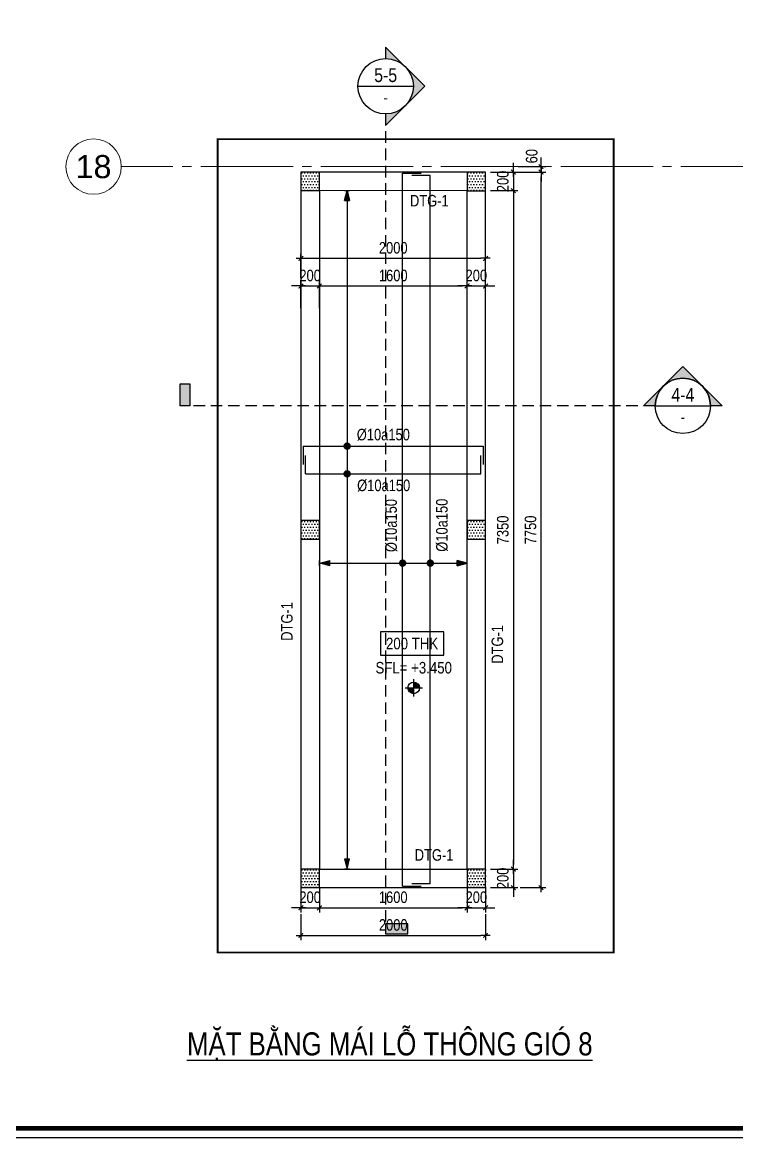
# Model space of a CAD drawing. Header units: millimetres. Extents: x -3582679 to -3542129, y 680309 to 797609.
# Drawn here: x -3573103 to -3565366, y 710009 to 722091 of the extents above; entities that cross this region are included whole.
import ezdxf
from ezdxf.enums import TextEntityAlignment as Align

# ---------------------------------------------------------------- set-up
doc = ezdxf.new("R2010")
doc.units = ezdxf.units.MM
doc.header["$LTSCALE"] = 100
doc.header["$MEASUREMENT"] = 0
for name, pattern in [('A14-Chi tiet Thong gio ham$0$HTT Center', [13, 10, -1, 1, -1]), ('BLOCK A - CHI TIET THANG 4$0$HIDDEN', [0.375, 0.25, -0.125]), ('BLOCK B - CHI TIET THANG 5$0$$0$HIDDEN', [0.375, 0.25, -0.125]), ('HIDDEN', [0.375, 0.25, -0.125])]:
    doc.linetypes.add(name, pattern=pattern)
doc.layers.get('0').update_dxf_attribs({"lineweight": 9})
for name, color, linetype, lineweight in [("'S_General_Hidden_1 Thin", 1, 'HIDDEN', 18), ('A14-Chi tiet Thong gio ham$0$Ky hieu Truc', 1, 'Continuous', 5), ('A14-Chi tiet Thong gio ham$0$Luoi Truc', 251, 'A14-Chi tiet Thong gio ham$0$HTT Center', 9)]:
    doc.layers.add(name, color=color, linetype=linetype, lineweight=lineweight)
for name, color, linetype in [('01PM. TEXT A', 3, 'Continuous'), ('02PM. TEXT B', 4, 'Continuous'), ('04PM. THIN', 7, 'Continuous'), ('05PM. FRAME', 4, 'Continuous'), ('07PM. WACO', 6, 'Continuous'), ('11PM. DIM', 2, 'Continuous'), ('13PM. HATCH', 8, 'Continuous'), ('S-Hatch', 8, 'Continuous')]:
    doc.layers.add(name, color=color, linetype=linetype)
doc.styles.add('[PMDC2013]STYLE', font='arial.ttf', dxfattribs={"width": 0.8})
doc.styles.add('A14-Chi tiet Thong gio ham$0$Arial_C', font='arial.ttf')
doc.styles.add('BLOCK A - CHI TIET THANG 1$0$VNI-HelveC', font='VHELVCN_0.TTF')
doc.styles.add('BLOCK B - CHI TIET THANG 5$0$$0$Title Block Bold', font='VHELVEB_0.TTF')
doc.styles.add('BLOCK B - CHI TIET THANG 5$0$VNI-HelveCB', font='VHELVCB_0.TTF')
doc.styles.add('ISOCP', font='Isocp.shx', dxfattribs={"bigfont": 'as_sym.shx'})
doc.styles.add('TB', font='arial.ttf', dxfattribs={"width": 0.8})
doc.styles.add('TTP-HelCon', font='VHELVCN_0.TTF')
doc.dimstyles.new('20', dxfattribs={"dimtxt": 250, "dimasz": 200, "dimexe": 250, "dimexo": 0, "dimgap": 100, "dimtad": 1, "dimdec": 0, "dimlfac": 0.2, "dimzin": 0, "dimdsep": 46, "dimtxsty": '[PMDC2013]STYLE', "dimblk": 'TICK', "dimcen": 0, "dimdle": 300, "dimclrd": 2, "dimclre": 2, "dimclrt": 4, "dimadec": 0, "dimazin": 0, "dimtfac": 0.004, "dimtdec": 0, "dimtix": 1, "dimtmove": 2, "dimatfit": 3, "dimldrblk": 'TICK', "dimfxl": 1, "dimtvp": 0.8, "dimtolj": 1, "dimtzin": 0, "dimarcsym": 0})

# ---------------------------------------------------------------- blocks, each defined once
blk = doc.blocks.new('CHG_XX_Khung ten')
blk.add_lwpolyline([(15, 579), (826, 579), (826, 15), (15, 15)], close=True)
at = {"color": 4, "linetype": 'Continuous', "const_width": 1}
blk.add_lwpolyline([(17, 577), (824, 577), (824, 17), (17, 17)], close=True, dxfattribs=at)
blk = doc.blocks.new('A14-Chi tiet Thong gio ham$0$HTT-Grid')
at = {"linetype": 'ByBlock', "lineweight": -2}
blk.add_line((0, 6), (0, 8.5), dxfattribs=at)
blk.add_circle((0, 0), 6, dxfattribs=at)
at = {"linetype": 'ByBlock', "lineweight": -2, "style": 'A14-Chi tiet Thong gio ham$0$Arial_C'}
blk.add_attdef('GRID', text='', height=5, dxfattribs=at).set_placement((0, 0), align=Align.MIDDLE)
blk = doc.blocks.new('TICK')
at = {"color": 0, "linetype": 'ByBlock'}
blk.add_line((1, 0), (-1, 0), dxfattribs=at)
at = {"color": 7, "linetype": 'ByBlock', "const_width": 0.25}
blk.add_lwpolyline([(-0.5, -0.5), (0.5, 0.5)], dxfattribs=at)
blk = doc.blocks.new('*D425')
at = {"layer": '11PM. DIM', "color": 2, "lineweight": -2, "ltscale": 0.3, "transparency": 16777216}
for p, q in [((-3568034, 720468), (-3567735, 720468)), ((-3567785, 720518), (-3567785, 720568)), ((-3567785, 720468), (-3567785, 720268)), ((-3568034, 720268), (-3567735, 720268)), ((-3567785, 720218), (-3567785, 720168))]:
    blk.add_line(p, q, dxfattribs=at)
at = {"layer": '11PM. DIM', "color": 2, "lineweight": -2, "ltscale": 0.3, "transparency": 16777216, "xscale": 50, "yscale": 50, "zscale": 50}
for p, rotation in [((-3567785, 720468), 270), ((-3567785, 720268), 90)]:
    blk.add_blockref('TICK', p, dxfattribs=dict(at, rotation=rotation))
at = {"layer": '11PM. DIM', "color": 4, "ltscale": 0.3, "transparency": 16777216, "insert": (-3567899, 720368), "char_height": 125, "attachment_point": 5, "rotation": 90, "style": '[PMDC2013]STYLE'}
blk.add_mtext('\\A1;200', dxfattribs=at)
blk = doc.blocks.new('*D426')
at = {"layer": '11PM. DIM', "color": 2, "lineweight": -2, "ltscale": 0.3, "transparency": 16777216}
for p, q in [((-3570086, 718994), (-3570086, 719285)), ((-3569886, 718994), (-3569886, 719285)), ((-3570136, 719235), (-3570186, 719235)), ((-3570086, 719235), (-3569886, 719235)), ((-3569836, 719235), (-3569786, 719235))]:
    blk.add_line(p, q, dxfattribs=at)
at = {"layer": '11PM. DIM', "color": 2, "lineweight": -2, "ltscale": 0.3, "transparency": 16777216, "xscale": 50, "yscale": 50, "zscale": 50}
blk.add_blockref('TICK', (-3570086, 719235), dxfattribs=at)
at = {"layer": '11PM. DIM', "color": 2, "lineweight": -2, "ltscale": 0.3, "transparency": 16777216, "xscale": 50, "yscale": 50, "zscale": 50, "rotation": 180}
blk.add_blockref('TICK', (-3569886, 719235), dxfattribs=at)
at = {"layer": '11PM. DIM', "color": 4, "ltscale": 0.3, "transparency": 16777216, "insert": (-3569986, 719348), "char_height": 125, "attachment_point": 5, "style": '[PMDC2013]STYLE'}
blk.add_mtext('\\A1;200', dxfattribs=at)
blk = doc.blocks.new('*D427')
at = {"layer": '11PM. DIM', "color": 2, "lineweight": -2, "ltscale": 0.3, "transparency": 16777216}
for p, q in [((-3570086, 712718), (-3570086, 712449)), ((-3569886, 712718), (-3569886, 712449)), ((-3570136, 712499), (-3570186, 712499)), ((-3570086, 712499), (-3569886, 712499)), ((-3569836, 712499), (-3569786, 712499))]:
    blk.add_line(p, q, dxfattribs=at)
at = {"layer": '11PM. DIM', "color": 2, "lineweight": -2, "ltscale": 0.3, "transparency": 16777216, "xscale": 50, "yscale": 50, "zscale": 50}
blk.add_blockref('TICK', (-3570086, 712499), dxfattribs=at)
at = {"layer": '11PM. DIM', "color": 2, "lineweight": -2, "ltscale": 0.3, "transparency": 16777216, "xscale": 50, "yscale": 50, "zscale": 50, "rotation": 180}
blk.add_blockref('TICK', (-3569886, 712499), dxfattribs=at)
at = {"layer": '11PM. DIM', "color": 4, "ltscale": 0.3, "transparency": 16777216, "insert": (-3569986, 712613), "char_height": 125, "attachment_point": 5, "style": '[PMDC2013]STYLE'}
blk.add_mtext('\\A1;200', dxfattribs=at)
blk = doc.blocks.new('*D428')
at = {"layer": '11PM. DIM', "color": 2, "lineweight": -2, "ltscale": 0.3, "transparency": 16777216}
for p, q in [((-3567485, 720578), (-3567485, 720628)), ((-3567734, 720528), (-3567435, 720528)), ((-3567734, 720468), (-3567435, 720468)), ((-3567485, 720468), (-3567485, 720528)), ((-3567485, 720418), (-3567485, 720368))]:
    blk.add_line(p, q, dxfattribs=at)
at = {"layer": '11PM. DIM', "color": 2, "lineweight": -2, "ltscale": 0.3, "transparency": 16777216, "xscale": 50, "yscale": 50, "zscale": 50}
for p, rotation in [((-3567485, 720528), 270), ((-3567485, 720468), 90)]:
    blk.add_blockref('TICK', p, dxfattribs=dict(at, rotation=rotation))
at = {"layer": '11PM. DIM', "color": 4, "ltscale": 0.3, "transparency": 16777216, "insert": (-3567586, 720641), "char_height": 125, "attachment_point": 5, "rotation": 90, "style": '[PMDC2013]STYLE'}
blk.add_mtext('\\A1;60', dxfattribs=at)
blk = doc.blocks.new('*D416')
at = {"layer": '11PM. DIM', "color": 2, "lineweight": -2, "ltscale": 0.3, "transparency": 16777216}
for p, q in [((-3569886, 718994), (-3569886, 719285)), ((-3568286, 718994), (-3568286, 719285)), ((-3569836, 719235), (-3568336, 719235))]:
    blk.add_line(p, q, dxfattribs=at)
at = {"layer": '11PM. DIM', "color": 2, "lineweight": -2, "ltscale": 0.3, "transparency": 16777216, "xscale": 50, "yscale": 50, "zscale": 50, "rotation": 180}
blk.add_blockref('TICK', (-3569886, 719235), dxfattribs=at)
at = {"layer": '11PM. DIM', "color": 2, "lineweight": -2, "ltscale": 0.3, "transparency": 16777216, "xscale": 50, "yscale": 50, "zscale": 50}
blk.add_blockref('TICK', (-3568286, 719235), dxfattribs=at)
at = {"layer": '11PM. DIM', "color": 4, "ltscale": 0.3, "transparency": 16777216, "insert": (-3569086, 719348), "char_height": 125, "attachment_point": 5, "style": '[PMDC2013]STYLE'}
blk.add_mtext('\\A1;1600', dxfattribs=at)
blk = doc.blocks.new('*D417')
at = {"layer": '11PM. DIM', "color": 2, "lineweight": -2, "ltscale": 0.3, "transparency": 16777216}
for p, q in [((-3568286, 718994), (-3568286, 719285)), ((-3568086, 718994), (-3568086, 719285)), ((-3568336, 719235), (-3568386, 719235)), ((-3568286, 719235), (-3568086, 719235)), ((-3568036, 719235), (-3567986, 719235))]:
    blk.add_line(p, q, dxfattribs=at)
at = {"layer": '11PM. DIM', "color": 2, "lineweight": -2, "ltscale": 0.3, "transparency": 16777216, "xscale": 50, "yscale": 50, "zscale": 50}
blk.add_blockref('TICK', (-3568286, 719235), dxfattribs=at)
at = {"layer": '11PM. DIM', "color": 2, "lineweight": -2, "ltscale": 0.3, "transparency": 16777216, "xscale": 50, "yscale": 50, "zscale": 50, "rotation": 180}
blk.add_blockref('TICK', (-3568086, 719235), dxfattribs=at)
at = {"layer": '11PM. DIM', "color": 4, "ltscale": 0.3, "transparency": 16777216, "insert": (-3568186, 719348), "char_height": 125, "attachment_point": 5, "style": '[PMDC2013]STYLE'}
blk.add_mtext('\\A1;200', dxfattribs=at)
blk = doc.blocks.new('*D418')
at = {"layer": '11PM. DIM', "color": 2, "lineweight": -2, "ltscale": 0.3, "transparency": 16777216}
for p, q in [((-3570086, 719327), (-3570086, 719585)), ((-3570036, 719535), (-3568136, 719535)), ((-3568086, 719327), (-3568086, 719585))]:
    blk.add_line(p, q, dxfattribs=at)
at = {"layer": '11PM. DIM', "color": 2, "lineweight": -2, "ltscale": 0.3, "transparency": 16777216, "xscale": 50, "yscale": 50, "zscale": 50, "rotation": 180}
blk.add_blockref('TICK', (-3570086, 719535), dxfattribs=at)
at = {"layer": '11PM. DIM', "color": 2, "lineweight": -2, "ltscale": 0.3, "transparency": 16777216, "xscale": 50, "yscale": 50, "zscale": 50}
blk.add_blockref('TICK', (-3568086, 719535), dxfattribs=at)
at = {"layer": '11PM. DIM', "color": 4, "ltscale": 0.3, "transparency": 16777216, "insert": (-3569086, 719648), "char_height": 125, "attachment_point": 5, "style": '[PMDC2013]STYLE'}
blk.add_mtext('\\A1;2000', dxfattribs=at)
blk = doc.blocks.new('*D419')
at = {"layer": '11PM. DIM', "color": 2, "lineweight": -2, "ltscale": 0.3, "transparency": 16777216}
for p, q in [((-3568034, 720268), (-3567735, 720268)), ((-3567785, 720218), (-3567785, 712968)), ((-3568034, 712918), (-3567735, 712918))]:
    blk.add_line(p, q, dxfattribs=at)
at = {"layer": '11PM. DIM', "color": 2, "lineweight": -2, "ltscale": 0.3, "transparency": 16777216, "xscale": 50, "yscale": 50, "zscale": 50}
for p, rotation in [((-3567785, 720268), 90), ((-3567785, 712918), 270)]:
    blk.add_blockref('TICK', p, dxfattribs=dict(at, rotation=rotation))
at = {"layer": '11PM. DIM', "color": 4, "ltscale": 0.3, "transparency": 16777216, "insert": (-3567899, 716593), "char_height": 125, "attachment_point": 5, "rotation": 90, "style": '[PMDC2013]STYLE'}
blk.add_mtext('\\A1;7350', dxfattribs=at)
blk = doc.blocks.new('*D420')
at = {"layer": '11PM. DIM', "color": 2, "lineweight": -2, "ltscale": 0.3, "transparency": 16777216}
for p, q in [((-3567785, 712968), (-3567785, 713018)), ((-3568034, 712918), (-3567735, 712918)), ((-3567785, 712918), (-3567785, 712718)), ((-3568034, 712718), (-3567735, 712718)), ((-3567785, 712668), (-3567785, 712618))]:
    blk.add_line(p, q, dxfattribs=at)
at = {"layer": '11PM. DIM', "color": 2, "lineweight": -2, "ltscale": 0.3, "transparency": 16777216, "xscale": 50, "yscale": 50, "zscale": 50}
for p, rotation in [((-3567785, 712918), 270), ((-3567785, 712718), 90)]:
    blk.add_blockref('TICK', p, dxfattribs=dict(at, rotation=rotation))
at = {"layer": '11PM. DIM', "color": 4, "ltscale": 0.3, "transparency": 16777216, "insert": (-3567899, 712818), "char_height": 125, "attachment_point": 5, "rotation": 90, "style": '[PMDC2013]STYLE'}
blk.add_mtext('\\A1;200', dxfattribs=at)
blk = doc.blocks.new('*D421')
at = {"layer": '11PM. DIM', "color": 2, "lineweight": -2, "ltscale": 0.3, "transparency": 16777216}
for p, q in [((-3567713, 720468), (-3567435, 720468)), ((-3567485, 712768), (-3567485, 720418)), ((-3567713, 712718), (-3567435, 712718))]:
    blk.add_line(p, q, dxfattribs=at)
at = {"layer": '11PM. DIM', "color": 2, "lineweight": -2, "ltscale": 0.3, "transparency": 16777216, "xscale": 50, "yscale": 50, "zscale": 50}
for p, rotation in [((-3567485, 720468), 90), ((-3567485, 712718), 270)]:
    blk.add_blockref('TICK', p, dxfattribs=dict(at, rotation=rotation))
at = {"layer": '11PM. DIM', "color": 4, "ltscale": 0.3, "transparency": 16777216, "insert": (-3567599, 716593), "char_height": 125, "attachment_point": 5, "rotation": 90, "style": '[PMDC2013]STYLE'}
blk.add_mtext('\\A1;7750', dxfattribs=at)
blk = doc.blocks.new('*D422')
at = {"layer": '11PM. DIM', "color": 2, "lineweight": -2, "ltscale": 0.3, "transparency": 16777216}
for p, q in [((-3569886, 712718), (-3569886, 712449)), ((-3568286, 712718), (-3568286, 712449)), ((-3569836, 712499), (-3568336, 712499))]:
    blk.add_line(p, q, dxfattribs=at)
at = {"layer": '11PM. DIM', "color": 2, "lineweight": -2, "ltscale": 0.3, "transparency": 16777216, "xscale": 50, "yscale": 50, "zscale": 50, "rotation": 180}
blk.add_blockref('TICK', (-3569886, 712499), dxfattribs=at)
at = {"layer": '11PM. DIM', "color": 2, "lineweight": -2, "ltscale": 0.3, "transparency": 16777216, "xscale": 50, "yscale": 50, "zscale": 50}
blk.add_blockref('TICK', (-3568286, 712499), dxfattribs=at)
at = {"layer": '11PM. DIM', "color": 4, "ltscale": 0.3, "transparency": 16777216, "insert": (-3569086, 712613), "char_height": 125, "attachment_point": 5, "style": '[PMDC2013]STYLE'}
blk.add_mtext('\\A1;1600', dxfattribs=at)
blk = doc.blocks.new('*D423')
at = {"layer": '11PM. DIM', "color": 2, "lineweight": -2, "ltscale": 0.3, "transparency": 16777216}
for p, q in [((-3568286, 712718), (-3568286, 712449)), ((-3568086, 712718), (-3568086, 712449)), ((-3568336, 712499), (-3568386, 712499)), ((-3568286, 712499), (-3568086, 712499)), ((-3568036, 712499), (-3567986, 712499))]:
    blk.add_line(p, q, dxfattribs=at)
at = {"layer": '11PM. DIM', "color": 2, "lineweight": -2, "ltscale": 0.3, "transparency": 16777216, "xscale": 50, "yscale": 50, "zscale": 50}
blk.add_blockref('TICK', (-3568286, 712499), dxfattribs=at)
at = {"layer": '11PM. DIM', "color": 2, "lineweight": -2, "ltscale": 0.3, "transparency": 16777216, "xscale": 50, "yscale": 50, "zscale": 50, "rotation": 180}
blk.add_blockref('TICK', (-3568086, 712499), dxfattribs=at)
at = {"layer": '11PM. DIM', "color": 4, "ltscale": 0.3, "transparency": 16777216, "insert": (-3568186, 712613), "char_height": 125, "attachment_point": 5, "style": '[PMDC2013]STYLE'}
blk.add_mtext('\\A1;200', dxfattribs=at)
blk = doc.blocks.new('*D424')
at = {"layer": '11PM. DIM', "color": 2, "lineweight": -2, "ltscale": 0.3, "transparency": 16777216}
for p, q in [((-3570086, 712429), (-3570086, 712149)), ((-3568086, 712429), (-3568086, 712149)), ((-3570036, 712199), (-3568136, 712199))]:
    blk.add_line(p, q, dxfattribs=at)
at = {"layer": '11PM. DIM', "color": 2, "lineweight": -2, "ltscale": 0.3, "transparency": 16777216, "xscale": 50, "yscale": 50, "zscale": 50, "rotation": 180}
blk.add_blockref('TICK', (-3570086, 712199), dxfattribs=at)
at = {"layer": '11PM. DIM', "color": 2, "lineweight": -2, "ltscale": 0.3, "transparency": 16777216, "xscale": 50, "yscale": 50, "zscale": 50}
blk.add_blockref('TICK', (-3568086, 712199), dxfattribs=at)
at = {"layer": '11PM. DIM', "color": 4, "ltscale": 0.3, "transparency": 16777216, "insert": (-3569086, 712313), "char_height": 125, "attachment_point": 5, "style": '[PMDC2013]STYLE'}
blk.add_mtext('\\A1;2000', dxfattribs=at)
blk = doc.blocks.new('*U433')
at = {"layer": 'S-Hatch'}
h = blk.add_hatch(color=256, dxfattribs=at)
h.dxf.hatch_style = 1
h.paths.add_polyline_path([(-55, 5920), (55, 5920), (0, 6140)])
h = blk.add_hatch(color=256, dxfattribs=at)
h.dxf.hatch_style = 1
h.paths.add_polyline_path([(0, -8560), (55, -8340), (-55, -8340)])
at = {"linetype": 'ByBlock'}
for p, q in [((-900, 0), (-900, 400)), ((2900, 0), (2900, 400)), ((-900, 0), (2900, 0))]:
    blk.add_line(p, q, dxfattribs=at)
at = {"layer": 'S-Hatch'}
for p, q in [((-55, 6140), (55, 6140)), ((-55, 5920), (0, 6140)), ((0, 6140), (55, 5920)), ((-55, 5920), (55, 5920)), ((0, 5920), (0, -8340)), ((-55, -8340), (55, -8340)), ((-55, -8340), (0, -8560)), ((0, -8560), (55, -8340)), ((-55, -8560), (55, -8560))]:
    blk.add_line(p, q, dxfattribs=at)
at = {"layer": 'S-Hatch', "const_width": 80, "flags": 128}
blk.add_lwpolyline([(-40, 0, -1), (40, 0, -1)], format="xyb", close=True, dxfattribs=at)
at = {"layer": '02PM. TEXT B', "linetype": 'ByBlock', "style": 'TB', "width": 0.8, "flags": 8}
blk.add_attdef('1', text='', height=250, dxfattribs=at).set_placement((218, -250), align=Align.MIDDLE_LEFT)
blk = doc.blocks.new('*U432')
at = {"layer": 'S-Hatch'}
h = blk.add_hatch(color=256, dxfattribs=at)
h.dxf.hatch_style = 1
h.paths.add_polyline_path([(-55, 5320), (55, 5320), (0, 5540)])
h = blk.add_hatch(color=256, dxfattribs=at)
h.dxf.hatch_style = 1
h.paths.add_polyline_path([(0, -9160), (55, -8940), (-55, -8940)])
at = {"linetype": 'ByBlock'}
for p, q in [((-950, 0), (2950, 0)), ((-950, 0), (-950, -400)), ((2950, 0), (2950, -400))]:
    blk.add_line(p, q, dxfattribs=at)
at = {"layer": 'S-Hatch'}
for p, q in [((-55, 5540), (55, 5540)), ((-55, 5320), (0, 5540)), ((-55, 5320), (55, 5320)), ((0, 5540), (55, 5320)), ((0, 5320), (0, -8940)), ((-55, -8940), (55, -8940)), ((-55, -8940), (0, -9160)), ((0, -9160), (55, -8940)), ((-55, -9160), (55, -9160))]:
    blk.add_line(p, q, dxfattribs=at)
at = {"layer": 'S-Hatch', "const_width": 80, "flags": 128}
blk.add_lwpolyline([(-40, 0, 1), (40, 0, 1)], format="xyb", close=True, dxfattribs=at)
at = {"layer": '02PM. TEXT B', "linetype": 'ByBlock', "style": 'TB', "width": 0.8, "flags": 8}
blk.add_attdef('1', text='', height=250, dxfattribs=at).set_placement((210, 250), align=Align.MIDDLE_LEFT)
blk = doc.blocks.new('*U431')
at = {"layer": 'S-Hatch'}
h = blk.add_hatch(color=256, dxfattribs=at)
h.dxf.hatch_style = 1
h.paths.add_polyline_path([(-55, 2180), (55, 2180), (0, 2400)])
h = blk.add_hatch(color=256, dxfattribs=at)
h.dxf.hatch_style = 1
h.paths.add_polyline_path([(0, -800), (55, -580), (-55, -580)])
at = {"linetype": 'ByBlock'}
for p, q in [((-6950, 0), (-6950, 400)), ((8400, 0), (8400, 400)), ((-6950, 0), (8400, 0))]:
    blk.add_line(p, q, dxfattribs=at)
at = {"layer": 'S-Hatch'}
for p, q in [((-55, 2400), (55, 2400)), ((-55, 2180), (0, 2400)), ((-55, 2180), (55, 2180)), ((0, 2400), (55, 2180)), ((0, 2180), (0, -580)), ((-55, -580), (55, -580)), ((-55, -580), (0, -800)), ((0, -800), (55, -580)), ((-55, -800), (55, -800))]:
    blk.add_line(p, q, dxfattribs=at)
at = {"layer": 'S-Hatch', "const_width": 80, "flags": 128}
blk.add_lwpolyline([(-40, 0, -1), (40, 0, -1)], format="xyb", close=True, dxfattribs=at)
at = {"layer": '02PM. TEXT B', "linetype": 'ByBlock', "style": 'TB', "width": 0.8, "flags": 8}
blk.add_attdef('1', text='', height=250, dxfattribs=at).set_placement((248, -250), align=Align.MIDDLE_LEFT)
blk = doc.blocks.new('*U430')
at = {"layer": 'S-Hatch'}
h = blk.add_hatch(color=256, dxfattribs=at)
h.dxf.hatch_style = 1
h.paths.add_polyline_path([(-55, 1580), (55, 1580), (0, 1800)])
h = blk.add_hatch(color=256, dxfattribs=at)
h.dxf.hatch_style = 1
h.paths.add_polyline_path([(0, -1400), (55, -1180), (-55, -1180)])
at = {"linetype": 'ByBlock'}
for p, q in [((-7000, 0), (8450, 0)), ((-7000, 0), (-7000, -400)), ((8450, 0), (8450, -400))]:
    blk.add_line(p, q, dxfattribs=at)
at = {"layer": 'S-Hatch'}
for p, q in [((-55, 1800), (55, 1800)), ((-55, 1580), (0, 1800)), ((0, 1800), (55, 1580)), ((-55, 1580), (55, 1580)), ((0, 1580), (0, -1180)), ((-55, -1180), (55, -1180)), ((-55, -1180), (0, -1400)), ((0, -1400), (55, -1180)), ((-55, -1400), (55, -1400))]:
    blk.add_line(p, q, dxfattribs=at)
at = {"layer": 'S-Hatch', "const_width": 80, "flags": 128}
blk.add_lwpolyline([(-40, 0, 1), (40, 0, 1)], format="xyb", close=True, dxfattribs=at)
at = {"layer": '02PM. TEXT B', "linetype": 'ByBlock', "style": 'TB', "width": 0.8, "flags": 8}
blk.add_attdef('1', text='', height=250, dxfattribs=at).set_placement((240, 250), align=Align.MIDDLE_LEFT)
blk = doc.blocks.new('*U429')
h = blk.add_hatch(color=256)
edge = h.paths.add_edge_path()
edge.add_line((0, -600), (0, -849))
edge.add_line((0, -849), (849, 0))
edge.add_line((849, 0), (0, 849))
edge.add_line((0, 849), (0, 600))
edge.add_arc((0, 0), 600, -90, 90, ccw=False)
blk.add_hatch(color=256).paths.add_polyline_path([(480, -18362), (480, -18148), (0, -18148), (0, -18362)])
blk.add_line((-600, 0), (600, 0))
at = {"linetype": 'BLOCK B - CHI TIET THANG 5$0$$0$HIDDEN', "ltscale": 10}
blk.add_line((0, -600), (0, -18362), dxfattribs=at)
blk.add_lwpolyline([(0, -600), (0, -849), (849, 0), (0, 849), (0, 600, -1)], format="xyb", close=True)
blk.add_lwpolyline([(480, -18362), (480, -18148), (0, -18148), (0, -18362)], close=True)
blk.add_circle((0, 0), 600)
at = {"style": 'BLOCK B - CHI TIET THANG 5$0$$0$Title Block Bold', "flags": 8}
blk.add_attdef('VIEWNUMBER', text='', height=300, dxfattribs=at).set_placement((0, 0), align=Align.BOTTOM_CENTER)
blk.add_attdef('DRAWINGREFERENCE', text='', height=250, dxfattribs=at).set_placement((0, -120), align=Align.TOP_CENTER)
blk = doc.blocks.new('*U367')
h = blk.add_hatch(color=256)
edge = h.paths.add_edge_path()
edge.add_line((-600, 0), (-849, 0))
edge.add_line((-849, 0), (0, 849))
edge.add_line((0, 849), (849, 0))
edge.add_line((849, 0), (600, 0))
edge.add_arc((0, 0), 600, 360, 540)
blk.add_hatch(color=256).paths.add_polyline_path([(-10891, 480), (-10676, 480), (-10676, 0), (-10891, 0)])
at = {"linetype": 'BLOCK B - CHI TIET THANG 5$0$$0$HIDDEN', "ltscale": 10}
blk.add_line((-600, 0), (-10891, 0), dxfattribs=at)
blk.add_line((-600, 0), (600, 0))
blk.add_lwpolyline([(-600, 0), (-849, 0), (0, 849), (849, 0), (600, 0, 1)], format="xyb", close=True)
blk.add_lwpolyline([(-10891, 480), (-10676, 480), (-10676, 0), (-10891, 0)], close=True)
blk.add_circle((0, 0), 600)
at = {"style": 'BLOCK B - CHI TIET THANG 5$0$$0$Title Block Bold', "flags": 8}
blk.add_attdef('VIEWNUMBER', text='', height=300, dxfattribs=at).set_placement((0, 0), align=Align.BOTTOM_CENTER)
blk.add_attdef('DRAWINGREFERENCE', text='', height=250, dxfattribs=at).set_placement((0, -120), align=Align.TOP_CENTER)
blk = doc.blocks.new('BLOCK A - CHI TIET THANG 1$0$13123123213')
at = {"linetype": 'ByBlock'}
h = blk.add_hatch(color=0, dxfattribs=at)
h.paths.add_polyline_path([(0, 1), (0, 0), (1, 0, 0.414214)])
h.paths.add_polyline_path([(0, 0), (-1, 0, 0.414214), (0, -1)])
at = {"color": 0, "linetype": 'ByBlock'}
for p, q in [((-1.5, 0), (1.5, 0)), ((0, -1.5), (0, 1.5))]:
    blk.add_line(p, q, dxfattribs=at)
blk.add_circle((0, 0), 1, dxfattribs=at)
at = {"color": 0, "linetype": 'ByBlock', "lineweight": -2, "style": 'BLOCK A - CHI TIET THANG 1$0$VNI-HelveC'}
for tag, p in [('TEXT1', (0, 10.5)), ('TEXT2', (0, 7)), ('TEXT3', (0, 3.5))]:
    blk.add_attdef(tag, text='', height=2, dxfattribs=at).set_placement(p, align=Align.MIDDLE_CENTER)
blk = doc.blocks.new('SLABTAG')
blk.add_lwpolyline([(5.76, 2.12), (-5.68, 2.12), (-5.68, -2.12), (5.76, -2.12)], close=True)
at = {"style": 'ISOCP'}
blk.add_attdef('SLABTTHK', text='', height=3, dxfattribs=at).set_placement((0, 0), align=Align.MIDDLE)

msp = doc.modelspace()

# ---------------------------------------------------------------- block references
at = {"layer": '04PM. THIN', "xscale": 50, "yscale": 50, "zscale": 50}
msp.add_blockref('CHG_XX_Khung ten', (-3583429.2, 709259.1), dxfattribs=at)

# ---------------------------------------------------------------- next in the draw order: hatches: boundary and pattern name
at = {"layer": '13PM. HATCH'}
h = msp.add_hatch(dxfattribs=at)
h.set_pattern_fill('DOTS', color=256, scale=500, style=0)
h.set_pattern_definition([(0, (-57950.75, -58040.407), (15.625, 31.25), [0, -31.25])])
h.paths.add_polyline_path([(-3570085.8, 720267.9), (-3569885.8, 720267.9), (-3569885.8, 720467.9), (-3570085.8, 720467.9)])
h = msp.add_hatch(dxfattribs=at)
h.set_pattern_fill('DOTS', color=256, scale=500, style=0)
h.set_pattern_definition([(0, (-56150.75, -58040.756), (15.625, 31.25), [0, -31.25])])
h.paths.add_polyline_path([(-3568285.8, 720267.5), (-3568085.8, 720267.5), (-3568085.8, 720467.5), (-3568285.8, 720467.5)])
h = msp.add_hatch(dxfattribs=at)
h.set_pattern_fill('DOTS', color=256, scale=500, style=0)
h.set_pattern_definition([(0, (-57950.75, -61814.497), (15.625, 31.25), [0, -31.25])])
h.paths.add_polyline_path([(-3570085.8, 716493.8), (-3569885.8, 716493.8), (-3569885.8, 716693.8), (-3570085.8, 716693.8)])
h = msp.add_hatch(dxfattribs=at)
h.set_pattern_fill('DOTS', color=256, scale=500, style=0)
h.set_pattern_definition([(0, (-56150.75, -61814.846), (15.625, 31.25), [0, -31.25])])
h.paths.add_polyline_path([(-3568285.8, 716493.4), (-3568085.8, 716493.4), (-3568085.8, 716693.4), (-3568285.8, 716693.4)])
h = msp.add_hatch(dxfattribs=at)
h.set_pattern_fill('DOTS', color=256, scale=500, style=0)
h.set_pattern_definition([(0, (-57950.75, -65590.407), (15.625, 31.25), [0, -31.25])])
h.paths.add_polyline_path([(-3570085.8, 712717.9), (-3569885.8, 712717.9), (-3569885.8, 712917.9), (-3570085.8, 712917.9)])
h = msp.add_hatch(dxfattribs=at)
h.set_pattern_fill('DOTS', color=256, scale=500, style=0)
h.set_pattern_definition([(0, (-56150.75, -65590.756), (15.625, 31.25), [0, -31.25])])
h.paths.add_polyline_path([(-3568285.8, 712717.5), (-3568085.8, 712717.5), (-3568085.8, 712917.5), (-3568285.8, 712917.5)])

# ---------------------------------------------------------------- next in the draw order: linework, layer by layer
at = {"layer": "'S_General_Hidden_1 Thin", "ltscale": 7}
for p, q in [((-3568285.8, 720278.3), (-3568285.8, 718648.3)), ((-3568285.8, 718398.3), (-3568285.8, 715647.6)), ((-3568285.8, 715397.6), (-3568285.8, 713018.3))]:
    msp.add_line(p, q, dxfattribs=at)
at = {"linetype": 'BLOCK A - CHI TIET THANG 4$0$HIDDEN', "ltscale": 10, "const_width": 20}
msp.add_lwpolyline([(-3570988.3, 720825.8), (-3566698.9, 720825.8), (-3566698.9, 712015.9), (-3570988.3, 712015.9)], close=True, dxfattribs=at)
at = {"layer": '05PM. FRAME'}
for points in [[(-3568085.8, 720467.5), (-3570085.8, 720467.9), (-3570085.8, 712717.9), (-3568085.8, 712717.9)], [(-3568285.8, 720267.6), (-3569885.8, 720267.8), (-3569885.8, 712917.9), (-3568285.8, 712917.9)]]:
    msp.add_lwpolyline(points, close=True, dxfattribs=at)
at = {"layer": '07PM. WACO'}
for points in [[(-3570085.8, 720267.9), (-3569885.8, 720267.9), (-3569885.8, 720467.9), (-3570085.8, 720467.9)], [(-3568285.8, 720267.5), (-3568085.8, 720267.5), (-3568085.8, 720467.5), (-3568285.8, 720467.5)], [(-3570085.8, 716493.8), (-3569885.8, 716493.8), (-3569885.8, 716693.8), (-3570085.8, 716693.8)], [(-3568285.8, 716493.4), (-3568085.8, 716493.4), (-3568085.8, 716693.4), (-3568285.8, 716693.4)], [(-3570085.8, 712717.9), (-3569885.8, 712717.9), (-3569885.8, 712917.9), (-3570085.8, 712917.9)], [(-3568285.8, 712717.5), (-3568085.8, 712717.5), (-3568085.8, 712917.5), (-3568285.8, 712917.5)]]:
    msp.add_lwpolyline(points, close=True, dxfattribs=at)
at = {"layer": 'A14-Chi tiet Thong gio ham$0$Luoi Truc'}
msp.add_lwpolyline([(-3563671.3, 720528.3), (-3571906.3, 720528.3)], dxfattribs=at)

# ---------------------------------------------------------------- next in the draw order: block references
at = {"layer": '02PM. TEXT B'}
ref = msp.add_blockref('SLABTAG', (-3568881.9, 715362.2), dxfattribs=dict(at, xscale=60, yscale=60, zscale=60))
ref.add_attrib('SLABTTHK', '200 THK', dxfattribs={"layer": '0', "height": 125, "style": 'TTP-HelCon'}).set_placement((-3568881.9, 715362.2), align=Align.MIDDLE)
ref = msp.add_blockref('BLOCK A - CHI TIET THANG 1$0$13123123213', (-3568864.2, 714881.3), dxfattribs=dict(at, xscale=62.5, yscale=62.5, zscale=62.5))
ref.add_attrib('TEXT3', 'SFL= +3.450', dxfattribs={"layer": '0', "color": 0, "linetype": 'ByBlock', "lineweight": -2, "height": 125, "style": 'BLOCK A - CHI TIET THANG 1$0$VNI-HelveC'}).set_placement((-3568864.2, 715100), align=Align.MIDDLE_CENTER)
at = {"layer": '07PM. WACO'}
ref = msp.add_blockref('*U429', (-3569168, 721399.2), dxfattribs=dict(at, xscale=0.5, yscale=0.5, zscale=0.5))
ref.add_attrib('VIEWNUMBER', '5-5', dxfattribs={"layer": '0', "height": 150, "style": 'BLOCK B - CHI TIET THANG 5$0$VNI-HelveCB'}).set_placement((-3569168, 721399.2), align=Align.BOTTOM_CENTER)
ref.add_attrib('DRAWINGREFERENCE', '-', dxfattribs={"layer": '0', "height": 125, "style": 'BLOCK B - CHI TIET THANG 5$0$VNI-HelveCB'}).set_placement((-3569168, 721339.2), align=Align.TOP_CENTER)
at = {"layer": '07PM. WACO', "linetype": 'ByBlock'}
ref = msp.add_blockref('*U430', (-3568984.4, 716232.8), dxfattribs=dict(at, xscale=0.5, yscale=0.5, zscale=0.5, rotation=90))
ref.add_attrib('1', '%%c10a150', dxfattribs={"layer": '02PM. TEXT B', "linetype": 'ByBlock', "height": 125, "rotation": 90, "style": 'TB', "width": 0.8}).set_placement((-3569109.4, 716352.7), align=Align.MIDDLE_LEFT)
ref = msp.add_blockref('*U431', (-3568684.4, 716232.8), dxfattribs=dict(at, xscale=0.5, yscale=0.5, zscale=0.5, rotation=90))
ref.add_attrib('1', '%%c10a150', dxfattribs={"layer": '02PM. TEXT B', "linetype": 'ByBlock', "height": 125, "rotation": 90, "style": 'TB', "width": 0.8}).set_placement((-3568559.4, 716356.6), align=Align.MIDDLE_LEFT)
ref = msp.add_blockref('*U432', (-3569585.8, 717500.3), dxfattribs=dict(at, xscale=0.5, yscale=0.5, zscale=0.5))
ref.add_attrib('1', '%%c10a150', dxfattribs={"layer": '02PM. TEXT B', "linetype": 'ByBlock', "height": 125, "style": 'TB', "width": 0.8}).set_placement((-3569480.7, 717625.3), align=Align.MIDDLE_LEFT)
ref = msp.add_blockref('*U433', (-3569585.8, 717200.3), dxfattribs=dict(at, xscale=0.5, yscale=0.5, zscale=0.5))
ref.add_attrib('1', '%%c10a150', dxfattribs={"layer": '02PM. TEXT B', "linetype": 'ByBlock', "height": 125, "style": 'TB', "width": 0.8}).set_placement((-3569476.8, 717075.3), align=Align.MIDDLE_LEFT)
at = {"layer": '07PM. WACO'}
ref = msp.add_blockref('*U367', (-3565949.4, 717936.7), dxfattribs=dict(at, xscale=0.5, yscale=0.5, zscale=0.5))
ref.add_attrib('VIEWNUMBER', '4-4', dxfattribs={"layer": '0', "height": 150, "style": 'BLOCK B - CHI TIET THANG 5$0$VNI-HelveCB'}).set_placement((-3565949.4, 717936.7), align=Align.BOTTOM_CENTER)
ref.add_attrib('DRAWINGREFERENCE', '-', dxfattribs={"layer": '0', "height": 125, "style": 'BLOCK B - CHI TIET THANG 5$0$VNI-HelveCB'}).set_placement((-3565949.4, 717876.7), align=Align.TOP_CENTER)
at = {"layer": 'A14-Chi tiet Thong gio ham$0$Ky hieu Truc'}
ref = msp.add_blockref('A14-Chi tiet Thong gio ham$0$HTT-Grid', (-3572331.3, 720528.3), dxfattribs=dict(at, xscale=50, yscale=50, zscale=50, rotation=270))
ref.add_attrib('GRID', '18', dxfattribs={"layer": '0', "color": 0, "linetype": 'ByBlock', "lineweight": -2, "height": 250, "style": 'A14-Chi tiet Thong gio ham$0$Arial_C'}).set_placement((-3572331.3, 720528.3), align=Align.MIDDLE)

# ---------------------------------------------------------------- next in the draw order: texts
at = {"layer": '01PM. TEXT A', "style": '[PMDC2013]STYLE', "width": 0.8}
for p in [(-3568904.7, 720096.5, 0), (-3568853.3, 713009.6, 0)]:
    msp.add_text('DTG-1', height=125, dxfattribs=at).set_placement(p)
for p in [(-3570175.8, 715391.9), (-3567896, 715143.2)]:
    msp.add_text('DTG-1', height=125, rotation=90, dxfattribs=at).set_placement(p)
msp.add_text('%%UMẶT BẰNG MÁI LỖ THÔNG GIÓ 8', height=250, dxfattribs=at).set_placement((-3569123.3, 710900.3), align=Align.CENTER)

# ---------------------------------------------------------------- next in the draw order: dimensions: what is measured, and where the dimension line sits
at = {"layer": '11PM. DIM', "ltscale": 0.3}
dim = msp.add_linear_dim(base=(-3567485.3, 720527.9), p1=(-3567734.4, 720467.5), p2=(-3567734.4, 720527.9), angle=90, dimstyle='20', override={"dimscale": 0.5, "dimasz": 100, "dimexe": 100, "dimlfac": 1, "dimdle": 100}, dxfattribs=at)
dim.commit()
dim.dimension.update_dxf_attribs({"geometry": '*D428', "text_midpoint": (-3567586.3, 720641.4), "dimtype": 160})
for base, p1, p2, picture, middle in [((-3567785.3, 720267.9), (-3568034.4, 720467.5), (-3568034.4, 720267.9), '*D425', (-3567899.1, 720367.7)), ((-3567485.3, 720467.5), (-3567713.1, 712717.9), (-3567713.1, 720467.5), '*D421', (-3567599.1, 716592.7)), ((-3567785.3, 712917.9), (-3568034.4, 720267.9), (-3568034.4, 712917.9), '*D419', (-3567899.1, 716592.9)), ((-3567785.3, 712717.9), (-3568034.4, 712917.9), (-3568034.4, 712717.9), '*D420', (-3567899.1, 712817.9))]:
    dim = msp.add_linear_dim(base=base, p1=p1, p2=p2, angle=90, dimstyle='20', override={"dimscale": 0.5, "dimasz": 100, "dimexe": 100, "dimlfac": 1, "dimdle": 100}, dxfattribs=at)
    dim.commit()
    dim.dimension.update_dxf_attribs({"geometry": picture, "text_midpoint": middle})
for base, p1, p2, picture, middle in [((-3568085.8, 719534.6), (-3570085.8, 719326.9), (-3568085.8, 719326.9), '*D418', (-3569085.8, 719648.4)), ((-3569885.8, 719234.6), (-3570085.8, 718994), (-3569885.8, 718994), '*D426', (-3569985.8, 719348.4)), ((-3568285.8, 719234.6), (-3569885.8, 718994), (-3568285.8, 718994), '*D416', (-3569085.8, 719348.4)), ((-3568085.8, 719234.6), (-3568285.8, 718994), (-3568085.8, 718994), '*D417', (-3568185.8, 719348.4)), ((-3569885.8, 712499), (-3570085.8, 712717.9), (-3569885.8, 712717.9), '*D427', (-3569985.8, 712612.8)), ((-3568285.8, 712499), (-3569885.8, 712717.9), (-3568285.8, 712717.9), '*D422', (-3569085.8, 712612.8)), ((-3568085.8, 712499), (-3568285.8, 712717.9), (-3568085.8, 712717.9), '*D423', (-3568185.8, 712612.8)), ((-3568085.8, 712199), (-3570085.8, 712429), (-3568085.8, 712429), '*D424', (-3569085.8, 712312.8))]:
    dim = msp.add_linear_dim(base=base, p1=p1, p2=p2, dimstyle='20', override={"dimscale": 0.5, "dimasz": 100, "dimexe": 100, "dimlfac": 1, "dimdle": 100}, dxfattribs=at)
    dim.commit()
    dim.dimension.update_dxf_attribs({"geometry": picture, "text_midpoint": middle})

doc.saveas('drawing.dxf')
